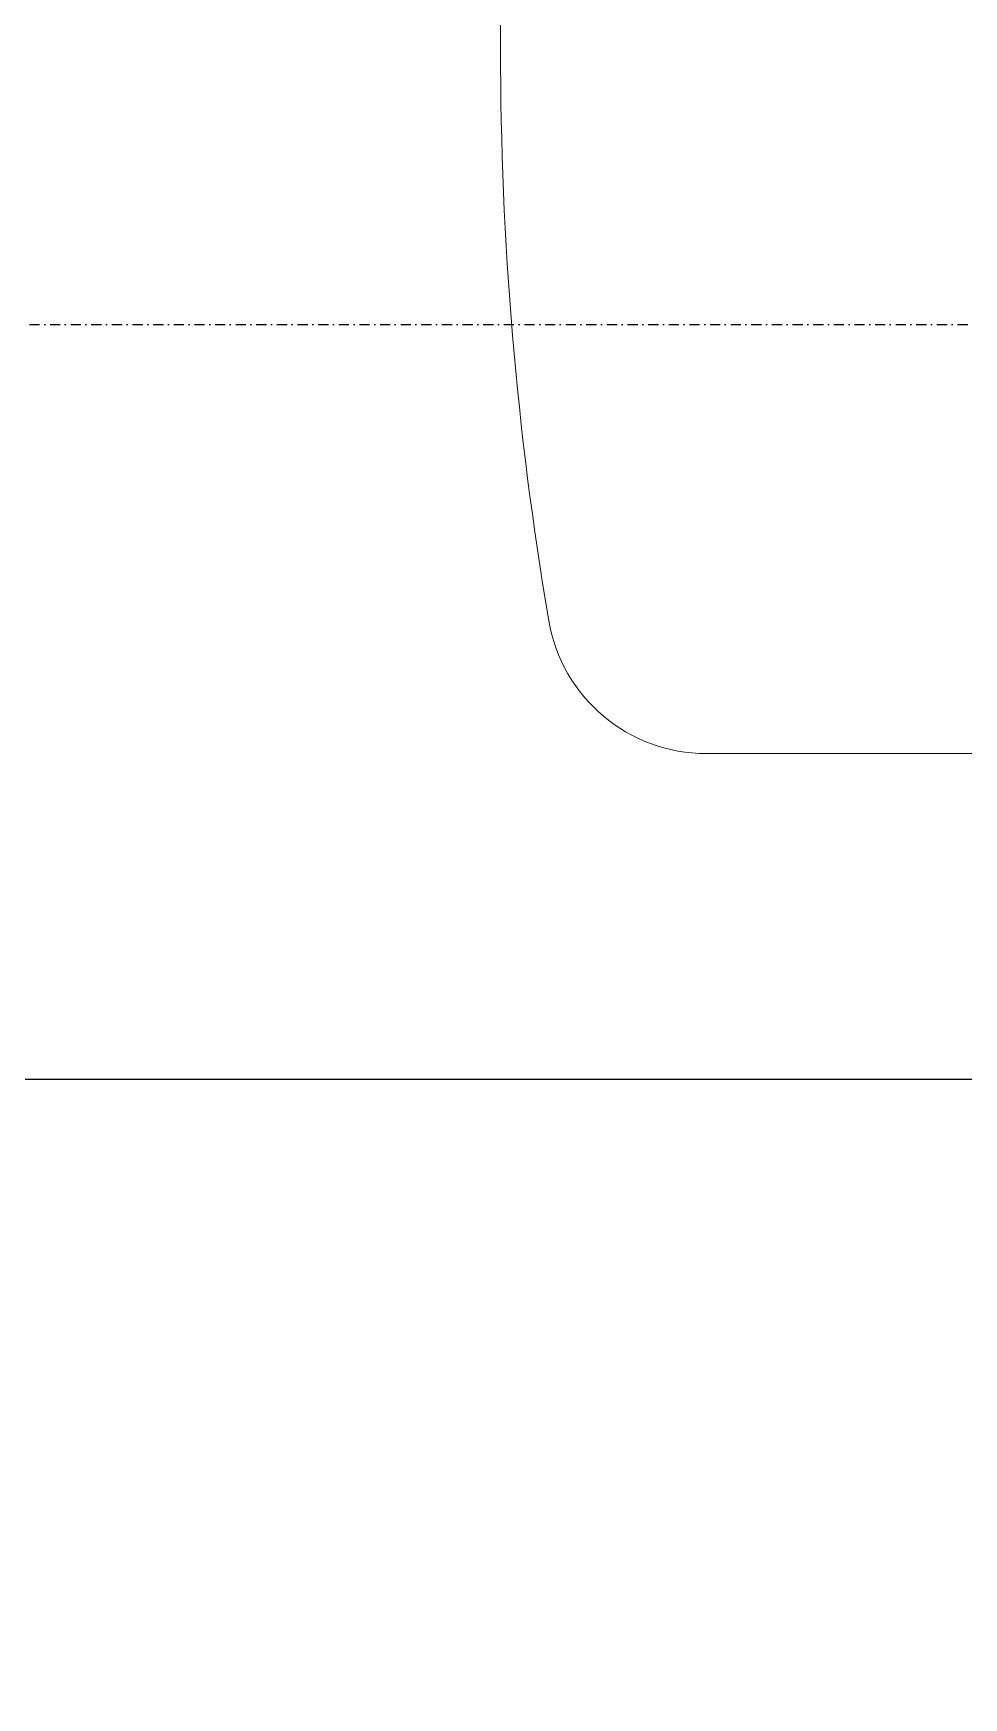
# Model space of a CAD drawing. Extents: x -560814 to 57327, y -29287 to 19916.
# Drawn here: x 37625 to 37915, y -11824 to -11303 of the extents above; entities that cross this region are included whole.
import ezdxf

# ---------------------------------------------------------------- set-up
doc = ezdxf.new("R2010")
doc.units = 0
doc.header["$LTSCALE"] = 0.25
doc.linetypes.add('DASHDOT', pattern=[25.4, 12.7, -6.35, 0, -6.35])
doc.layers.add('01-First Floor$0$FALSE CEILING', color=251, linetype='Continuous')
for name, color, linetype, lineweight in [('01-First Floor$0$LOADING', 253, 'Continuous', 5), ('E-LITE-CLNG-CNDT', 6, 'DASHDOT', 35), ('T-DATA-CLNG-COND', 51, 'DASHDOT', 25)]:
    doc.layers.add(name, color=color, linetype=linetype, lineweight=lineweight)

# ---------------------------------------------------------------- blocks, each defined once
blk = doc.blocks.new('01-First Floor$0$GF21018-P')
at = {"color": 0}
blk.add_line((0.22049, 0.47563), (0.22049, 0.0675), dxfattribs=at)
for centre, radius, start, end in [((-0.0001, -0.52948), 1.06948, 80.36712, 99.63288), ((0.17049, 0.47563), 0.05, 0, 80.3671)]:
    blk.add_arc(centre, radius, start, end, dxfattribs=at)
blk = doc.blocks.new('01-First Floor')
at = {"layer": '01-First Floor$0$FALSE CEILING', "linetype": 'Continuous'}
blk.add_line((34976, -11630), (38476, -11630), dxfattribs=at)
at = {"layer": '01-First Floor$0$LOADING', "extrusion": (7.77426e-06, 2.24021e-05, 1), "xscale": -1000, "yscale": 1000, "zscale": 1000, "rotation": 90.00141075505213}
blk.add_blockref('01-First Floor$0$GF21018-P', (38310.61, -11307.59, -0.07), dxfattribs=at)

msp = doc.modelspace()

# ---------------------------------------------------------------- linework, layer by layer
at = {"layer": 'T-DATA-CLNG-COND'}
msp.add_lwpolyline([(33276, -11393.78), (38224.45, -11393.78, -0.414214), (38324.45, -11493.78), (38324.45, -12151.12)], format="xyb", dxfattribs=at)

# ---------------------------------------------------------------- block references
at = {"layer": 'E-LITE-CLNG-CNDT'}
msp.add_blockref('01-First Floor', (0, 0), dxfattribs=at)

doc.saveas('drawing.dxf')
